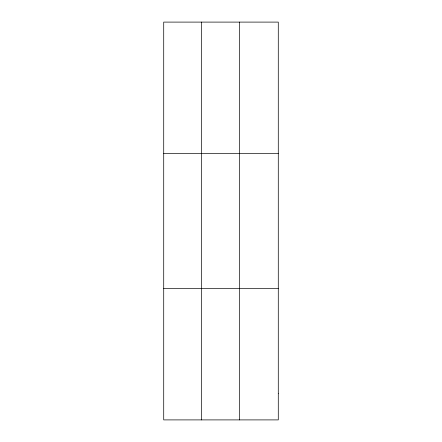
<?xml version="1.0" encoding="UTF-8"?>
<svg xmlns="http://www.w3.org/2000/svg" width="442" height="442" viewBox="0 0 442 442"><rect width="100%" height="100%" fill="white"/><g stroke="black" fill="none" stroke-linecap="round" stroke-linejoin="round"><path stroke-width="0.66" d="M201.524 419.9L201.524 22.1M239.332 419.9L239.332 22.1M163.717 153.374L278.283 153.374M163.717 288.626L278.283 288.626M278.283 393.645L278.283 419.9L163.717 419.9L163.717 22.1L278.283 22.1L278.283 393.645"/></g></svg>
